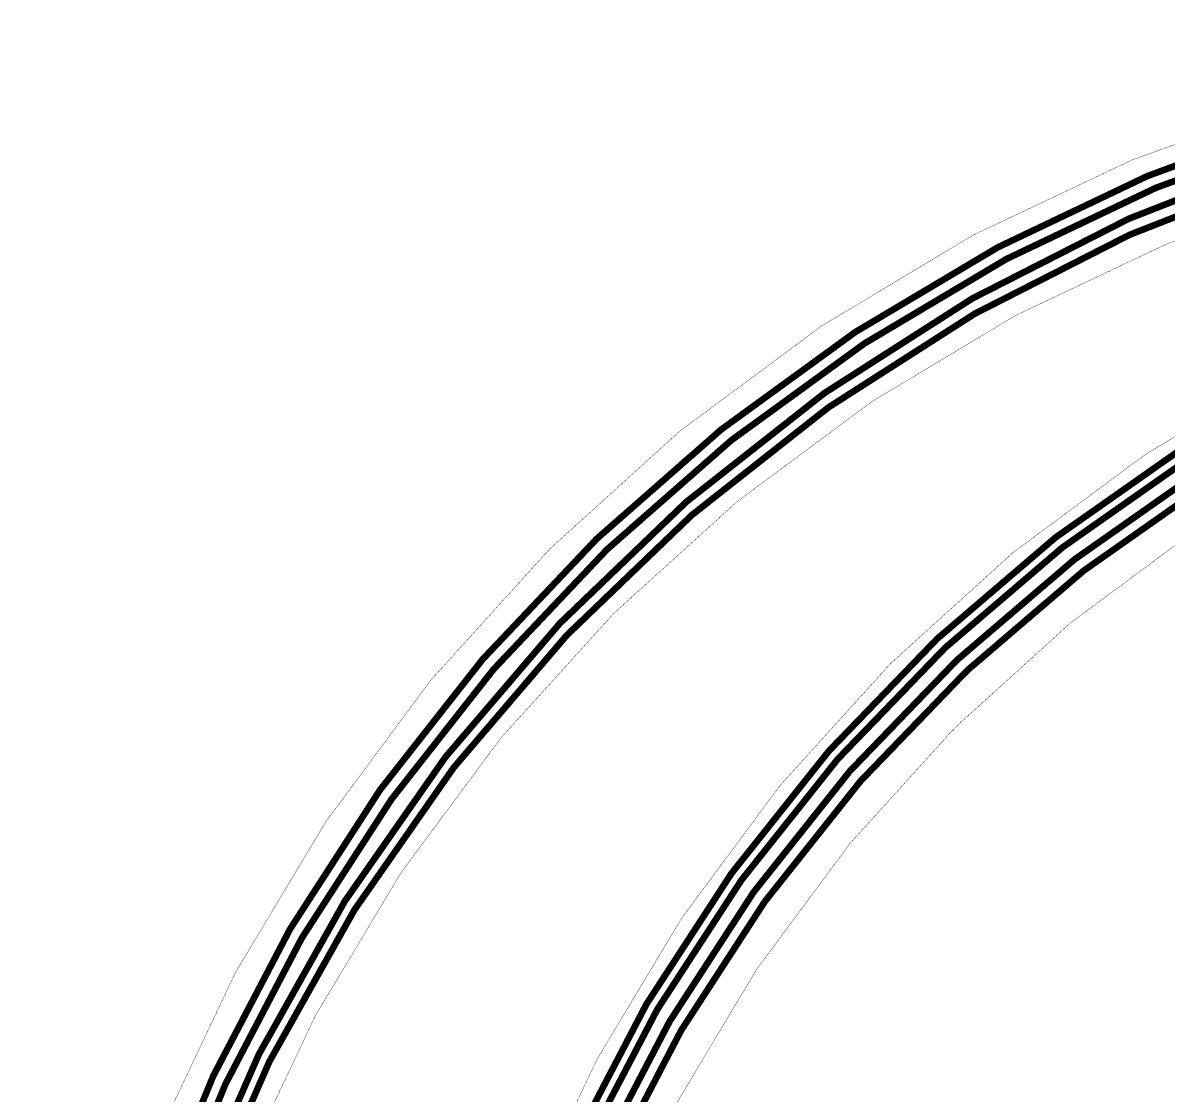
# Model space of a CAD drawing. Header units: millimetres. Extents: x 0 to 13.5, y -0.9 to 3.4.
# Drawn here: x 0 to 1.737, y 1.257 to 2.883 of the extents above; entities that cross this region are included whole.
import ezdxf

# ---------------------------------------------------------------- set-up
doc = ezdxf.new("R2010")
doc.units = ezdxf.units.MM
doc.header["$MEASUREMENT"] = 0
for name, color, linetype in [('BottomLayer', 5, 'Continuous'), ('Mechanical1', 6, 'Continuous'), ('Mechanical2', 216, 'Continuous')]:
    doc.layers.add(name, color=color, linetype=linetype)

msp = doc.modelspace()

# ---------------------------------------------------------------- linework, layer by layer
at = {"layer": 'BottomLayer', "const_width": 0.01}
for points in [[(0.0392827, 0.31688, -0.3858752452845471), (2.6836951, 2.8639968)], [(0.0589722, 0.3080063, -0.3860055648410962), (2.6918822, 2.845)], [(0.0787066, 0.2965322, -0.3850768499392322), (2.7100403, 2.823997)], [(0.098392, 0.2967091, -0.3852846452335841), (2.6995762, 2.7969971)], [(0.6098816, 0.270673, -0.4015824048883344), (3.1080616, 2.6241421)], [(0.6293017, 0.2732551, -0.4015495669107269), (3.1034774, 2.6038479)], [(0.649, 0.2563563, -0.4017175870000427), (3.1196773, 2.5849999)], [(0.668685, 0.2480792, -0.4018729053003501), (3.1266656, 2.5659999)]]:
    msp.add_lwpolyline(points, format="xyb", dxfattribs=at)
at = {"layer": 'Mechanical1', "const_width": 0.0005}
for points in [[(0, 0.1574803, -0.4142135623730951), (2.7256573, 2.8831376)], [(0.1377953, 0.1574803, -0.4142135623730951), (2.7256573, 2.7453423)], [(0.5691472, 0.1085173, -0.4142135623730951), (3.1193581, 2.6587282)], [(0.7069425, 0.1085173, -0.4142135623730951), (3.1193581, 2.5209329)]]:
    msp.add_lwpolyline(points, format="xyb", dxfattribs=at)
at = {"layer": 'Mechanical2', "const_width": 0.0005}
for points in [[(0, 0.1574803, -0.4142135623730951), (2.7256573, 2.8831376)], [(0.1377953, 0.1574803, -0.4142135623730951), (2.7256573, 2.7453423)], [(0.5691472, 0.1085173, -0.4142135623730951), (3.1193581, 2.6587282)], [(0.7069425, 0.1085173, -0.4142135623730951), (3.1193581, 2.5209329)]]:
    msp.add_lwpolyline(points, format="xyb", dxfattribs=at)

doc.saveas('drawing.dxf')
